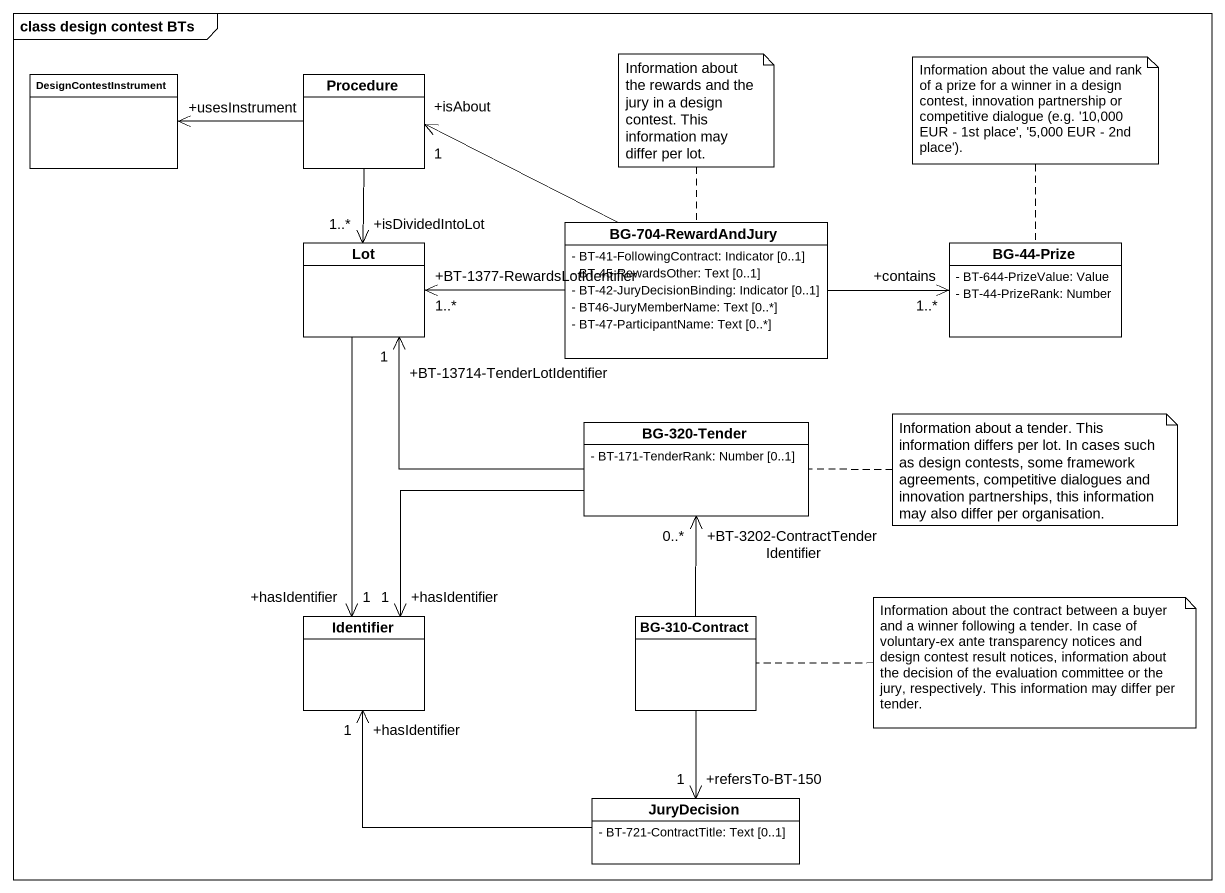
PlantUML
@startuml
mainframe class design contest BTs
hide circle
hide empty members
skinparam classAttributeIconSize 0
class DesignContestInstrument
class Procedure
class Lot
class "BG-704-RewardAndJury" as BG_704_RewardAndJury {
  - BT-41-FollowingContract: Indicator [0..1]
  - BT-45-RewardsOther: Text [0..1]
  - BT-42-JuryDecisionBinding: Indicator [0..1]
  - BT46-JuryMemberName: Text [0..*]
  - BT-47-ParticipantName: Text [0..*]
}
class "BG-44-Prize" as BG_44_Prize {
  - BT-644-PrizeValue: Value
  - BT-44-PrizeRank: Number
}
class "BG-320-Tender" as BG_320_Tender {
  - BT-171-TenderRank: Number [0..1]
}
class Identifier
class "BG-310-Contract" as BG_310_Contract
class JuryDecision {
  - BT-721-ContractTitle: Text [0..1]
}
Procedure -left-> "+usesInstrument" DesignContestInstrument
Procedure --> "+isDividedIntoLot\n1..*" Lot
Lot --> "+hasIdentifier\n1" Identifier
BG_704_RewardAndJury -left-> "+isAbout\n1" Procedure
BG_704_RewardAndJury -left-> "+BT-1377-RewardsLotIdentifier\n1..*" Lot
BG_704_RewardAndJury -right-> "+contains\n1..*" BG_44_Prize
BG_320_Tender -left-> "+BT-13714-TenderLotIdentifier\n1" Lot
BG_320_Tender -left-> "+hasIdentifier\n1" Identifier
BG_310_Contract -up-> "+BT-3202-ContractTenderIdentifier\n0..*" BG_320_Tender
BG_310_Contract --> "+refersTo-BT-150\n1" JuryDecision
JuryDecision -left-> "+hasIdentifier\n1" Identifier
note top of BG_704_RewardAndJury : Information about the rewards and the jury in a design contest. This information may differ per lot.
note top of BG_44_Prize : Information about the value and rank of a prize for a winner in a design contest, innovation partnership or competitive dialogue (e.g. '10,000 EUR - 1st place', '5,000 EUR - 2nd place').
note right of BG_320_Tender : Information about a tender. This information differs per lot. In cases such as design contests, some framework agreements, competitive dialogues and innovation partnerships, this information may also differ per organisation.
note right of BG_310_Contract : Information about the contract between a buyer and a winner following a tender. In case of voluntary-ex ante transparency notices and design contest result notices, information about the decision of the evaluation committee or the jury, respectively. This information may differ per tender.
@enduml
